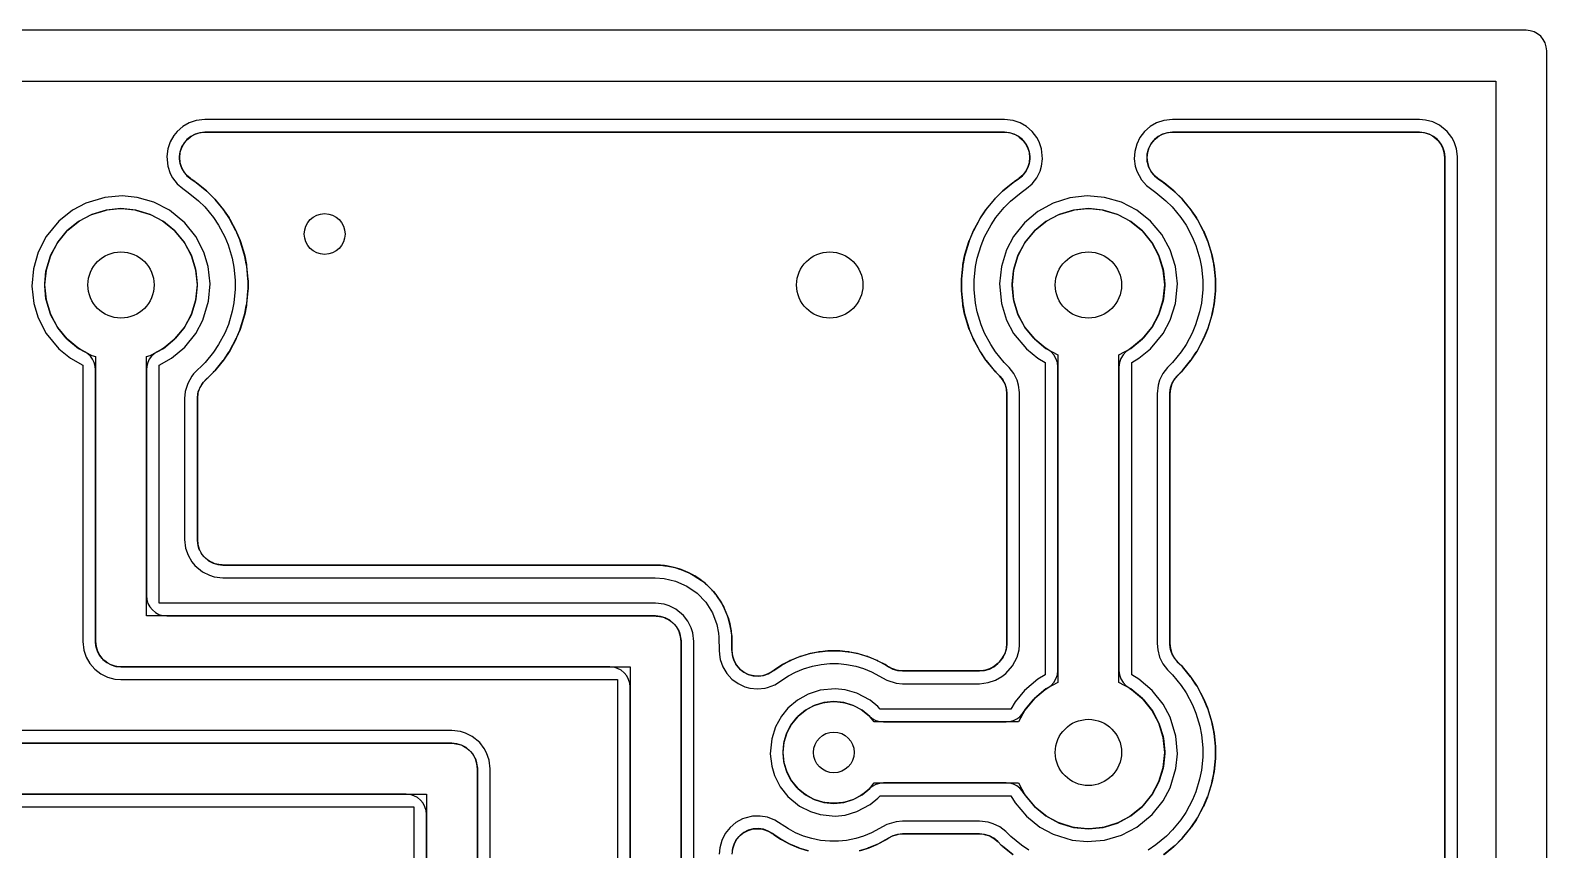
# Model space of a CAD drawing. Header units: millimetres. Extents: x -1 to 492, y -11 to 96.
# Drawn here: x 115.22 to 145, y 78.91 to 95 of the extents above; entities that cross this region are included whole.
import ezdxf

# ---------------------------------------------------------------- set-up
doc = ezdxf.new("R2010")
doc.units = ezdxf.units.MM
for name, color, linetype in [('CLEAR_POCKET', 8, 'CONTINUOUS'), ('COPPER_REF', 9, 'CONTINUOUS'), ('DRILL_0P8', 5, 'CONTINUOUS'), ('DRILL_1P3', 5, 'CONTINUOUS'), ('ISO_CENTER', 1, 'CONTINUOUS'), ('OUTLINE', 7, 'CONTINUOUS')]:
    doc.layers.add(name, color=color, linetype=linetype)

msp = doc.modelspace()

# ---------------------------------------------------------------- linework, layer by layer
at = {"layer": 'CLEAR_POCKET'}
for points in [[(-0.6, -1), (144.6, -1), (144.678, -0.992), (144.753, -0.97), (144.822, -0.933), (144.883, -0.883), (144.933, -0.822), (144.97, -0.753), (144.992, -0.678), (145, -0.6), (145, 94.6), (144.992, 94.678), (144.97, 94.753), (144.933, 94.822), (144.883, 94.883), (144.822, 94.933), (144.753, 94.97), (144.678, 94.992), (144.6, 95), (36.59, 95)], [(137.485, 78.814), (137.678, 78.972), (137.693, 78.985), (137.696, 78.988), (137.711, 79.002), (137.818, 79.109), (137.832, 79.124), (137.835, 79.127), (137.848, 79.142), (138.006, 79.335), (138.018, 79.351), (138.021, 79.355), (138.032, 79.371), (138.117, 79.497), (138.127, 79.513), (138.13, 79.518), (138.14, 79.535), (138.257, 79.755), (138.266, 79.773), (138.268, 79.777), (138.276, 79.795), (138.334, 79.935), (138.341, 79.954), (138.343, 79.958), (138.349, 79.977), (138.422, 80.216), (138.427, 80.235), (138.428, 80.24), (138.432, 80.259), (138.462, 80.408), (138.465, 80.427), (138.466, 80.432), (138.469, 80.451), (138.493, 80.7), (138.494, 80.72), (138.495, 80.724), (138.495, 80.744), (138.495, 80.896), (138.495, 80.916), (138.494, 80.92), (138.493, 80.94), (138.469, 81.189), (138.466, 81.208), (138.465, 81.213), (138.462, 81.232), (138.432, 81.381), (138.428, 81.4), (138.427, 81.405), (138.422, 81.424), (138.349, 81.663), (138.343, 81.682), (138.341, 81.686), (138.334, 81.705), (138.276, 81.845), (138.268, 81.863), (138.266, 81.867), (138.257, 81.885), (138.14, 82.105), (138.13, 82.122), (138.127, 82.127), (138.117, 82.143), (138.032, 82.269), (138.021, 82.285), (138.018, 82.289), (138.006, 82.305), (137.848, 82.498), (137.835, 82.513), (137.832, 82.516), (137.818, 82.531), (137.753, 82.595), (137.74, 82.61), (137.697, 82.663), (137.675, 82.695), (137.647, 82.747), (137.632, 82.783), (137.615, 82.839), (137.608, 82.878), (137.601, 82.946), (137.6, 82.966), (137.6, 87.854), (137.601, 87.874), (137.608, 87.942), (137.615, 87.981), (137.632, 88.037), (137.647, 88.073), (137.675, 88.125), (137.697, 88.157), (137.74, 88.21), (137.753, 88.225), (137.818, 88.289), (137.832, 88.304), (137.835, 88.307), (137.848, 88.322), (138.006, 88.515), (138.018, 88.531), (138.021, 88.535), (138.032, 88.551), (138.117, 88.677), (138.127, 88.693), (138.13, 88.698), (138.14, 88.715), (138.257, 88.935), (138.266, 88.953), (138.268, 88.957), (138.276, 88.975), (138.334, 89.115), (138.341, 89.134), (138.343, 89.138), (138.349, 89.157), (138.422, 89.396), (138.427, 89.415), (138.428, 89.42), (138.432, 89.439), (138.462, 89.588), (138.465, 89.607), (138.466, 89.612), (138.469, 89.631), (138.493, 89.88), (138.494, 89.9), (138.495, 89.904), (138.495, 89.924), (138.495, 90.076), (138.495, 90.096), (138.494, 90.1), (138.493, 90.12), (138.469, 90.369), (138.466, 90.388), (138.465, 90.393), (138.462, 90.412), (138.432, 90.561), (138.428, 90.58), (138.427, 90.585), (138.422, 90.604), (138.349, 90.843), (138.343, 90.862), (138.341, 90.866), (138.334, 90.885), (138.276, 91.025), (138.268, 91.043), (138.266, 91.047), (138.257, 91.065), (138.14, 91.285), (138.13, 91.302), (138.127, 91.307), (138.117, 91.323), (138.032, 91.449), (138.021, 91.465), (138.018, 91.469), (138.006, 91.485), (137.848, 91.678), (137.835, 91.693), (137.832, 91.696), (137.818, 91.711), (137.711, 91.818), (137.696, 91.832), (137.693, 91.835), (137.678, 91.848), (137.485, 92.006), (137.469, 92.018), (137.465, 92.021), (137.449, 92.032), (137.38, 92.079), (137.364, 92.09), (137.311, 92.134), (137.284, 92.162), (137.246, 92.207), (137.225, 92.24), (137.197, 92.291), (137.182, 92.327), (137.165, 92.384), (137.157, 92.422), (137.152, 92.48), (137.152, 92.52), (137.157, 92.578), (137.165, 92.616), (137.182, 92.673), (137.197, 92.709), (137.225, 92.76), (137.246, 92.793), (137.284, 92.838), (137.311, 92.866), (137.357, 92.903), (137.389, 92.925), (137.441, 92.953), (137.477, 92.968), (137.533, 92.985), (137.572, 92.992), (137.64, 92.999), (137.659, 93), (142.49, 93), (142.51, 92.999), (142.578, 92.992), (142.616, 92.985), (142.673, 92.968), (142.709, 92.953), (142.76, 92.925), (142.793, 92.903), (142.838, 92.866), (142.866, 92.838), (142.903, 92.793), (142.925, 92.76), (142.953, 92.709), (142.968, 92.673), (142.985, 92.616), (142.992, 92.578), (142.999, 92.51), (143, 92.49), (143, 1.51)], [(127, 71.921), (127, 82.1), (126.992, 82.178), (126.97, 82.253), (126.933, 82.322), (126.883, 82.383), (126.822, 82.433), (126.753, 82.47), (126.678, 82.492), (126.6, 82.5), (117.01, 82.5), (116.99, 82.501), (116.922, 82.508), (116.884, 82.515), (116.827, 82.532), (116.791, 82.547), (116.74, 82.575), (116.707, 82.597), (116.662, 82.634), (116.634, 82.662), (116.597, 82.707), (116.575, 82.74), (116.547, 82.791), (116.532, 82.827), (116.515, 82.884), (116.508, 82.922), (116.501, 82.99), (116.5, 83.01), (116.5, 88.335), (116.494, 88.406), (116.474, 88.476), (116.443, 88.541), (116.401, 88.599), (116.349, 88.648), (116.289, 88.688), (116.184, 88.744), (116.151, 88.765), (115.955, 88.927), (115.927, 88.955), (115.765, 89.151), (115.744, 89.184), (115.623, 89.409), (115.608, 89.445), (115.535, 89.689), (115.527, 89.727), (115.502, 89.98), (115.502, 90.02), (115.527, 90.273), (115.535, 90.311), (115.608, 90.555), (115.623, 90.591), (115.744, 90.816), (115.765, 90.849), (115.927, 91.045), (115.955, 91.073), (116.151, 91.235), (116.184, 91.256), (116.409, 91.377), (116.445, 91.392), (116.689, 91.465), (116.727, 91.473), (116.98, 91.498), (117.02, 91.498), (117.273, 91.473), (117.311, 91.465), (117.555, 91.392), (117.591, 91.377), (117.816, 91.256), (117.849, 91.235), (118.045, 91.073), (118.073, 91.045), (118.235, 90.849), (118.256, 90.816), (118.377, 90.591), (118.392, 90.555), (118.465, 90.311), (118.473, 90.273), (118.498, 90.02), (118.498, 89.98), (118.473, 89.727), (118.465, 89.689), (118.392, 89.445), (118.377, 89.409), (118.256, 89.184), (118.235, 89.151), (118.073, 88.955), (118.045, 88.927), (117.849, 88.765), (117.816, 88.744), (117.711, 88.688), (117.651, 88.648), (117.599, 88.599), (117.557, 88.541), (117.526, 88.476), (117.506, 88.406), (117.5, 88.335), (117.5, 83.9), (117.508, 83.822), (117.53, 83.747), (117.567, 83.678), (117.617, 83.617), (117.678, 83.567), (117.747, 83.53), (117.822, 83.508), (117.9, 83.5), (127.49, 83.5), (127.51, 83.499), (127.578, 83.492), (127.616, 83.485), (127.673, 83.468), (127.709, 83.453), (127.76, 83.425), (127.793, 83.403), (127.838, 83.366), (127.866, 83.338), (127.903, 83.293), (127.925, 83.26), (127.953, 83.209), (127.968, 83.173), (127.985, 83.116), (127.992, 83.078), (127.999, 83.01), (128, 82.99), (128, 71.56)], [(112.82, 81), (123.49, 81), (123.51, 80.999), (123.578, 80.992), (123.616, 80.985), (123.673, 80.968), (123.709, 80.953), (123.76, 80.925), (123.793, 80.903), (123.838, 80.866), (123.866, 80.838), (123.903, 80.793), (123.925, 80.76), (123.953, 80.709), (123.968, 80.673), (123.985, 80.616), (123.992, 80.578), (123.999, 80.51), (124, 80.49), (124, 66.48)], [(123, 66.953), (123, 79.6), (122.992, 79.678), (122.97, 79.753), (122.933, 79.822), (122.883, 79.883), (122.822, 79.933), (122.753, 79.97), (122.678, 79.992), (122.6, 80), (111.93, 80)], [(129.008, 78.903), (129.016, 78.943), (129.034, 79), (129.049, 79.037), (129.078, 79.089), (129.101, 79.122), (129.14, 79.168), (129.169, 79.196), (129.216, 79.233), (129.25, 79.255), (129.303, 79.282), (129.34, 79.296), (129.398, 79.312), (129.438, 79.318), (129.498, 79.322), (129.538, 79.321), (129.597, 79.313), (129.636, 79.303), (129.693, 79.283), (129.729, 79.266), (129.789, 79.23), (129.806, 79.219), (129.812, 79.215), (129.828, 79.203), (129.955, 79.119), (129.971, 79.108), (129.975, 79.106), (129.993, 79.096), (130.126, 79.025), (130.144, 79.016), (130.148, 79.014), (130.166, 79.006), (130.307, 78.948), (130.325, 78.941), (130.33, 78.939), (130.348, 78.933), (130.493, 78.889)], [(131.507, 78.889), (131.652, 78.933), (131.67, 78.939), (131.675, 78.941), (131.693, 78.948), (131.834, 79.006), (131.852, 79.014), (131.856, 79.016), (131.874, 79.025), (132.007, 79.096), (132.025, 79.106), (132.029, 79.108), (132.045, 79.119), (132.062, 79.13), (132.079, 79.14), (132.14, 79.173), (132.176, 79.188), (132.232, 79.205), (132.27, 79.212), (132.339, 79.219), (132.358, 79.22), (133.854, 79.22), (133.874, 79.219), (133.942, 79.212), (133.981, 79.205), (134.037, 79.188), (134.073, 79.173), (134.125, 79.145), (134.157, 79.123), (134.21, 79.08), (134.225, 79.067), (134.289, 79.002), (134.304, 78.988), (134.307, 78.985), (134.322, 78.972), (134.515, 78.814)]]:
    msp.add_lwpolyline(points, dxfattribs=at)
for points in [[(134.775, 92.76), (134.803, 92.709), (134.818, 92.673), (134.835, 92.616), (134.843, 92.578), (134.848, 92.52), (134.848, 92.48), (134.843, 92.422), (134.835, 92.384), (134.818, 92.327), (134.803, 92.291), (134.775, 92.24), (134.754, 92.207), (134.716, 92.162), (134.689, 92.134), (134.636, 92.09), (134.62, 92.079), (134.551, 92.032), (134.535, 92.021), (134.531, 92.018), (134.515, 92.006), (134.322, 91.848), (134.307, 91.835), (134.304, 91.832), (134.289, 91.818), (134.182, 91.711), (134.168, 91.696), (134.165, 91.693), (134.152, 91.678), (133.994, 91.485), (133.982, 91.469), (133.979, 91.465), (133.968, 91.449), (133.883, 91.323), (133.873, 91.307), (133.87, 91.302), (133.86, 91.285), (133.743, 91.065), (133.734, 91.047), (133.732, 91.043), (133.724, 91.025), (133.666, 90.885), (133.659, 90.866), (133.657, 90.862), (133.651, 90.843), (133.578, 90.604), (133.573, 90.585), (133.572, 90.58), (133.568, 90.561), (133.538, 90.412), (133.535, 90.393), (133.534, 90.388), (133.531, 90.369), (133.507, 90.12), (133.506, 90.1), (133.505, 90.096), (133.505, 90.076), (133.505, 89.924), (133.505, 89.904), (133.506, 89.9), (133.507, 89.88), (133.531, 89.631), (133.534, 89.612), (133.535, 89.607), (133.538, 89.588), (133.568, 89.439), (133.572, 89.42), (133.573, 89.415), (133.578, 89.396), (133.651, 89.157), (133.657, 89.138), (133.659, 89.134), (133.666, 89.115), (133.724, 88.975), (133.732, 88.957), (133.734, 88.953), (133.743, 88.935), (133.86, 88.715), (133.87, 88.698), (133.873, 88.693), (133.883, 88.677), (133.968, 88.551), (133.979, 88.535), (133.982, 88.531), (133.994, 88.515), (134.152, 88.322), (134.165, 88.307), (134.168, 88.304), (134.182, 88.289), (134.247, 88.225), (134.26, 88.21), (134.303, 88.157), (134.325, 88.125), (134.353, 88.073), (134.368, 88.037), (134.385, 87.981), (134.392, 87.942), (134.399, 87.874), (134.4, 87.854), (134.4, 82.966), (134.399, 82.946), (134.392, 82.878), (134.385, 82.839), (134.368, 82.783), (134.353, 82.747), (134.325, 82.695), (134.303, 82.663), (134.26, 82.61), (134.247, 82.595), (134.225, 82.573), (134.21, 82.56), (134.157, 82.517), (134.125, 82.495), (134.073, 82.467), (134.037, 82.452), (133.981, 82.435), (133.942, 82.428), (133.874, 82.421), (133.854, 82.42), (132.358, 82.42), (132.339, 82.421), (132.27, 82.428), (132.232, 82.435), (132.176, 82.452), (132.14, 82.467), (132.079, 82.5), (132.062, 82.51), (132.045, 82.521), (132.029, 82.532), (132.025, 82.534), (132.007, 82.544), (131.874, 82.615), (131.856, 82.624), (131.852, 82.626), (131.834, 82.634), (131.693, 82.692), (131.675, 82.699), (131.67, 82.701), (131.652, 82.707), (131.507, 82.751), (131.488, 82.757), (131.483, 82.758), (131.464, 82.762), (131.315, 82.792), (131.295, 82.795), (131.291, 82.796), (131.271, 82.798), (131.12, 82.813), (131.1, 82.814), (131.096, 82.815), (131.076, 82.815), (130.924, 82.815), (130.904, 82.815), (130.9, 82.814), (130.88, 82.813), (130.729, 82.798), (130.709, 82.796), (130.705, 82.795), (130.685, 82.792), (130.536, 82.762), (130.517, 82.758), (130.512, 82.757), (130.493, 82.751), (130.348, 82.707), (130.33, 82.701), (130.325, 82.699), (130.307, 82.692), (130.166, 82.634), (130.148, 82.626), (130.144, 82.624), (130.126, 82.615), (129.993, 82.544), (129.975, 82.534), (129.971, 82.532), (129.955, 82.521), (129.828, 82.437), (129.812, 82.425), (129.806, 82.421), (129.789, 82.41), (129.729, 82.374), (129.693, 82.357), (129.636, 82.337), (129.597, 82.327), (129.538, 82.319), (129.498, 82.318), (129.438, 82.322), (129.398, 82.328), (129.34, 82.344), (129.303, 82.358), (129.25, 82.385), (129.216, 82.407), (129.169, 82.444), (129.14, 82.472), (129.101, 82.518), (129.078, 82.551), (129.049, 82.603), (129.034, 82.64), (129.016, 82.697), (129.008, 82.737), (129.001, 82.806), (129, 82.826), (129, 82.989), (129, 82.999), (129, 83.001), (128.999, 83.011), (128.996, 83.087), (128.995, 83.097), (128.995, 83.099), (128.994, 83.109), (128.988, 83.174), (128.985, 83.193), (128.985, 83.198), (128.981, 83.217), (128.952, 83.366), (128.947, 83.385), (128.946, 83.39), (128.941, 83.409), (128.925, 83.46), (128.919, 83.479), (128.917, 83.484), (128.91, 83.502), (128.852, 83.642), (128.844, 83.66), (128.842, 83.665), (128.833, 83.682), (128.808, 83.73), (128.798, 83.747), (128.796, 83.751), (128.785, 83.768), (128.701, 83.894), (128.69, 83.91), (128.687, 83.914), (128.675, 83.929), (128.641, 83.971), (128.628, 83.986), (128.624, 83.989), (128.611, 84.004), (128.504, 84.111), (128.489, 84.124), (128.486, 84.128), (128.471, 84.141), (128.429, 84.175), (128.414, 84.187), (128.41, 84.19), (128.394, 84.201), (128.268, 84.285), (128.251, 84.296), (128.247, 84.298), (128.23, 84.308), (128.182, 84.333), (128.165, 84.342), (128.16, 84.344), (128.142, 84.352), (128.002, 84.41), (127.984, 84.417), (127.979, 84.419), (127.96, 84.425), (127.909, 84.441), (127.89, 84.446), (127.885, 84.447), (127.866, 84.452), (127.717, 84.481), (127.698, 84.485), (127.693, 84.485), (127.674, 84.488), (127.609, 84.494), (127.599, 84.495), (127.597, 84.495), (127.587, 84.496), (127.511, 84.499), (127.501, 84.5), (127.499, 84.5), (127.489, 84.5), (119.01, 84.5), (118.99, 84.501), (118.922, 84.508), (118.884, 84.515), (118.827, 84.532), (118.791, 84.547), (118.74, 84.575), (118.707, 84.597), (118.662, 84.634), (118.634, 84.662), (118.597, 84.707), (118.575, 84.74), (118.547, 84.791), (118.532, 84.827), (118.515, 84.884), (118.508, 84.922), (118.501, 84.99), (118.5, 85.01), (118.5, 87.759), (118.501, 87.781), (118.51, 87.857), (118.519, 87.9), (118.541, 87.963), (118.56, 88.002), (118.594, 88.059), (118.621, 88.093), (118.678, 88.151), (118.688, 88.161), (118.695, 88.168), (118.712, 88.183), (118.818, 88.289), (118.832, 88.304), (118.835, 88.307), (118.848, 88.322), (119.006, 88.515), (119.018, 88.531), (119.021, 88.535), (119.032, 88.551), (119.117, 88.677), (119.127, 88.693), (119.13, 88.698), (119.14, 88.715), (119.257, 88.935), (119.266, 88.953), (119.268, 88.957), (119.276, 88.975), (119.334, 89.115), (119.341, 89.134), (119.343, 89.138), (119.349, 89.157), (119.422, 89.396), (119.427, 89.415), (119.428, 89.42), (119.432, 89.439), (119.462, 89.588), (119.465, 89.607), (119.466, 89.612), (119.469, 89.631), (119.493, 89.88), (119.494, 89.9), (119.495, 89.904), (119.495, 89.924), (119.495, 90.076), (119.495, 90.096), (119.494, 90.1), (119.493, 90.12), (119.469, 90.369), (119.466, 90.388), (119.465, 90.393), (119.462, 90.412), (119.432, 90.561), (119.428, 90.58), (119.427, 90.585), (119.422, 90.604), (119.349, 90.843), (119.343, 90.862), (119.341, 90.866), (119.334, 90.885), (119.276, 91.025), (119.268, 91.043), (119.266, 91.047), (119.257, 91.065), (119.14, 91.285), (119.13, 91.302), (119.127, 91.307), (119.117, 91.323), (119.032, 91.449), (119.021, 91.465), (119.018, 91.469), (119.006, 91.485), (118.848, 91.678), (118.835, 91.693), (118.832, 91.696), (118.818, 91.711), (118.711, 91.818), (118.696, 91.832), (118.693, 91.835), (118.678, 91.848), (118.485, 92.006), (118.469, 92.018), (118.465, 92.021), (118.449, 92.032), (118.38, 92.079), (118.364, 92.09), (118.311, 92.134), (118.284, 92.162), (118.246, 92.207), (118.225, 92.24), (118.197, 92.291), (118.182, 92.327), (118.165, 92.384), (118.157, 92.422), (118.152, 92.48), (118.152, 92.52), (118.157, 92.578), (118.165, 92.616), (118.182, 92.673), (118.197, 92.709), (118.225, 92.76), (118.246, 92.793), (118.284, 92.838), (118.311, 92.866), (118.357, 92.903), (118.389, 92.925), (118.441, 92.953), (118.477, 92.968), (118.533, 92.985), (118.572, 92.992), (118.64, 92.999), (118.659, 93), (134.341, 93), (134.36, 92.999), (134.428, 92.992), (134.467, 92.985), (134.523, 92.968), (134.559, 92.953), (134.611, 92.925), (134.643, 92.903), (134.689, 92.866), (134.716, 92.838), (134.754, 92.793)], [(135.98, 79.322), (135.727, 79.347), (135.689, 79.355), (135.445, 79.428), (135.409, 79.443), (135.184, 79.564), (135.151, 79.585), (134.955, 79.747), (134.927, 79.775), (134.765, 79.971), (134.744, 80.004), (134.741, 80.009), (134.702, 80.069), (134.652, 80.121), (134.594, 80.163), (134.529, 80.194), (134.46, 80.214), (134.388, 80.22), (131.977, 80.22), (131.899, 80.212), (131.824, 80.19), (131.755, 80.153), (131.694, 80.103), (131.692, 80.1), (131.571, 80.001), (131.538, 79.979), (131.4, 79.905), (131.364, 79.89), (131.214, 79.845), (131.176, 79.837), (131.02, 79.822), (130.98, 79.822), (130.824, 79.837), (130.786, 79.845), (130.636, 79.89), (130.6, 79.905), (130.462, 79.979), (130.429, 80.001), (130.308, 80.1), (130.28, 80.128), (130.181, 80.249), (130.159, 80.282), (130.085, 80.42), (130.07, 80.456), (130.025, 80.606), (130.017, 80.644), (130.002, 80.8), (130.002, 80.84), (130.017, 80.996), (130.025, 81.034), (130.07, 81.184), (130.085, 81.22), (130.159, 81.358), (130.181, 81.391), (130.28, 81.512), (130.308, 81.54), (130.429, 81.639), (130.462, 81.661), (130.6, 81.735), (130.636, 81.75), (130.786, 81.795), (130.824, 81.803), (130.98, 81.818), (131.02, 81.818), (131.176, 81.803), (131.214, 81.795), (131.364, 81.75), (131.4, 81.735), (131.538, 81.661), (131.571, 81.639), (131.692, 81.54), (131.694, 81.537), (131.755, 81.487), (131.824, 81.45), (131.899, 81.428), (131.977, 81.42), (134.388, 81.42), (134.46, 81.426), (134.529, 81.446), (134.594, 81.477), (134.652, 81.519), (134.702, 81.571), (134.741, 81.631), (134.744, 81.636), (134.765, 81.669), (134.927, 81.865), (134.955, 81.893), (135.151, 82.055), (135.184, 82.076), (135.189, 82.079), (135.26, 82.128), (135.319, 82.19), (135.363, 82.264), (135.391, 82.346), (135.4, 82.432), (135.4, 88.388), (135.391, 88.474), (135.363, 88.556), (135.319, 88.63), (135.26, 88.692), (135.189, 88.741), (135.184, 88.744), (135.151, 88.765), (134.955, 88.927), (134.927, 88.955), (134.765, 89.151), (134.744, 89.184), (134.623, 89.409), (134.608, 89.445), (134.535, 89.689), (134.527, 89.727), (134.502, 89.98), (134.502, 90.02), (134.527, 90.273), (134.535, 90.311), (134.608, 90.555), (134.623, 90.591), (134.744, 90.816), (134.765, 90.849), (134.927, 91.045), (134.955, 91.073), (135.151, 91.235), (135.184, 91.256), (135.409, 91.377), (135.445, 91.392), (135.689, 91.465), (135.727, 91.473), (135.98, 91.498), (136.02, 91.498), (136.273, 91.473), (136.311, 91.465), (136.555, 91.392), (136.591, 91.377), (136.816, 91.256), (136.849, 91.235), (137.045, 91.073), (137.073, 91.045), (137.235, 90.849), (137.256, 90.816), (137.377, 90.591), (137.392, 90.555), (137.465, 90.311), (137.473, 90.273), (137.498, 90.02), (137.498, 89.98), (137.473, 89.727), (137.465, 89.689), (137.392, 89.445), (137.377, 89.409), (137.256, 89.184), (137.235, 89.151), (137.073, 88.955), (137.045, 88.927), (136.849, 88.765), (136.816, 88.744), (136.811, 88.741), (136.74, 88.692), (136.681, 88.63), (136.637, 88.556), (136.609, 88.474), (136.6, 88.388), (136.6, 82.432), (136.609, 82.346), (136.637, 82.264), (136.681, 82.19), (136.74, 82.128), (136.811, 82.079), (136.816, 82.076), (136.849, 82.055), (137.045, 81.893), (137.073, 81.865), (137.235, 81.669), (137.256, 81.636), (137.377, 81.411), (137.392, 81.375), (137.465, 81.131), (137.473, 81.093), (137.498, 80.84), (137.498, 80.8), (137.473, 80.547), (137.465, 80.509), (137.392, 80.265), (137.377, 80.229), (137.256, 80.004), (137.235, 79.971), (137.073, 79.775), (137.045, 79.747), (136.849, 79.585), (136.816, 79.564), (136.591, 79.443), (136.555, 79.428), (136.311, 79.355), (136.273, 79.347), (136.02, 79.322)]]:
    msp.add_lwpolyline(points, close=True, dxfattribs=at)
at = {"layer": 'COPPER_REF'}
for points in [[(134.704, 92.854), (134.628, 92.916), (134.542, 92.962), (134.448, 92.99), (134.35, 93), (118.65, 93), (118.552, 92.99), (118.458, 92.962), (118.372, 92.916), (118.296, 92.854), (118.234, 92.778), (118.188, 92.691), (118.159, 92.598), (118.15, 92.5), (118.159, 92.402), (118.188, 92.309), (118.234, 92.222), (118.296, 92.146), (118.372, 92.084), (118.458, 92.027), (118.477, 92.012), (118.686, 91.841), (118.704, 91.825), (118.825, 91.704), (118.841, 91.686), (119.012, 91.477), (119.027, 91.458), (119.122, 91.315), (119.135, 91.294), (119.262, 91.056), (119.272, 91.034), (119.338, 90.876), (119.346, 90.853), (119.425, 90.595), (119.431, 90.571), (119.464, 90.403), (119.468, 90.378), (119.494, 90.11), (119.495, 90.086), (119.495, 89.914), (119.494, 89.89), (119.468, 89.622), (119.464, 89.597), (119.431, 89.429), (119.425, 89.405), (119.346, 89.147), (119.338, 89.124), (119.272, 88.966), (119.262, 88.944), (119.135, 88.706), (119.122, 88.685), (119.027, 88.542), (119.012, 88.523), (118.841, 88.314), (118.825, 88.296), (118.704, 88.175), (118.686, 88.159), (118.683, 88.156), (118.606, 88.077), (118.548, 87.984), (118.512, 87.879), (118.5, 87.77), (118.5, 85), (118.51, 84.902), (118.538, 84.809), (118.584, 84.722), (118.646, 84.646), (118.722, 84.584), (118.809, 84.538), (118.902, 84.51), (119, 84.5), (127.494, 84.5), (127.506, 84.5), (127.592, 84.495), (127.604, 84.495), (127.683, 84.487), (127.708, 84.483), (127.876, 84.45), (127.9, 84.444), (127.97, 84.422), (127.993, 84.414), (128.151, 84.349), (128.174, 84.338), (128.238, 84.303), (128.259, 84.291), (128.402, 84.196), (128.422, 84.181), (128.478, 84.134), (128.497, 84.118), (128.618, 83.997), (128.634, 83.978), (128.681, 83.922), (128.696, 83.902), (128.791, 83.759), (128.803, 83.738), (128.838, 83.674), (128.849, 83.651), (128.914, 83.493), (128.922, 83.47), (128.944, 83.4), (128.95, 83.376), (128.983, 83.208), (128.987, 83.183), (128.995, 83.104), (128.995, 83.092), (129, 83.006), (129, 82.994), (129, 82.816), (129.01, 82.717), (129.04, 82.621), (129.088, 82.533), (129.153, 82.456), (129.232, 82.394), (129.321, 82.349), (129.418, 82.323), (129.518, 82.317), (129.617, 82.33), (129.712, 82.363), (129.798, 82.415), (129.82, 82.431), (129.963, 82.527), (129.984, 82.539), (130.135, 82.62), (130.157, 82.63), (130.316, 82.696), (130.339, 82.704), (130.503, 82.754), (130.527, 82.76), (130.695, 82.794), (130.719, 82.797), (130.89, 82.814), (130.914, 82.815), (131.086, 82.815), (131.11, 82.814), (131.281, 82.797), (131.305, 82.794), (131.473, 82.76), (131.497, 82.754), (131.661, 82.704), (131.684, 82.696), (131.843, 82.63), (131.865, 82.62), (132.016, 82.539), (132.037, 82.527), (132.071, 82.504), (132.157, 82.458), (132.251, 82.43), (132.348, 82.42), (133.864, 82.42), (133.962, 82.43), (134.056, 82.458), (134.142, 82.504), (134.218, 82.566), (134.254, 82.602), (134.316, 82.678), (134.362, 82.764), (134.39, 82.858), (134.4, 82.956), (134.4, 87.864), (134.39, 87.962), (134.362, 88.056), (134.316, 88.142), (134.254, 88.218), (134.175, 88.296), (134.159, 88.314), (133.988, 88.523), (133.973, 88.542), (133.878, 88.685), (133.865, 88.706), (133.738, 88.944), (133.728, 88.966), (133.662, 89.124), (133.654, 89.147), (133.575, 89.405), (133.569, 89.429), (133.536, 89.597), (133.532, 89.622), (133.506, 89.89), (133.505, 89.914), (133.505, 90.086), (133.506, 90.11), (133.532, 90.378), (133.536, 90.403), (133.569, 90.571), (133.575, 90.595), (133.654, 90.853), (133.662, 90.876), (133.728, 91.034), (133.738, 91.056), (133.865, 91.294), (133.878, 91.315), (133.973, 91.458), (133.988, 91.477), (134.159, 91.686), (134.175, 91.704), (134.296, 91.825), (134.314, 91.841), (134.523, 92.012), (134.542, 92.027), (134.628, 92.084), (134.704, 92.146), (134.766, 92.222), (134.812, 92.309), (134.841, 92.402), (134.85, 92.5), (134.841, 92.598), (134.812, 92.691), (134.766, 92.778)], [(136.293, 79.349), (136.574, 79.434), (136.833, 79.573), (137.061, 79.759), (137.247, 79.987), (137.386, 80.246), (137.471, 80.527), (137.5, 80.82), (137.471, 81.113), (137.386, 81.394), (137.247, 81.653), (137.061, 81.881), (136.833, 82.067), (136.6, 82.192), (136.6, 88.628), (136.833, 88.753), (137.061, 88.939), (137.247, 89.167), (137.386, 89.426), (137.471, 89.707), (137.5, 90), (137.471, 90.293), (137.386, 90.574), (137.247, 90.833), (137.061, 91.061), (136.833, 91.247), (136.574, 91.386), (136.293, 91.471), (136, 91.5), (135.707, 91.471), (135.426, 91.386), (135.167, 91.247), (134.939, 91.061), (134.753, 90.833), (134.614, 90.574), (134.529, 90.293), (134.5, 90), (134.529, 89.707), (134.614, 89.426), (134.753, 89.167), (134.939, 88.939), (135.167, 88.753), (135.4, 88.628), (135.4, 82.192), (135.167, 82.067), (134.939, 81.881), (134.753, 81.653), (134.628, 81.42), (131.795, 81.42), (131.707, 81.527), (131.556, 81.651), (131.383, 81.744), (131.195, 81.801), (131, 81.82), (130.805, 81.801), (130.617, 81.744), (130.444, 81.651), (130.293, 81.527), (130.169, 81.376), (130.076, 81.203), (130.019, 81.015), (130, 80.82), (130.019, 80.625), (130.076, 80.437), (130.169, 80.264), (130.293, 80.113), (130.444, 79.989), (130.617, 79.896), (130.805, 79.839), (131, 79.82), (131.195, 79.839), (131.383, 79.896), (131.556, 79.989), (131.707, 80.113), (131.795, 80.22), (134.628, 80.22), (134.753, 79.987), (134.939, 79.759), (135.167, 79.573), (135.426, 79.434), (135.707, 79.349), (136, 79.32)]]:
    msp.add_lwpolyline(points, close=True, dxfattribs=at)
for points in [[(143, 1.5), (143, 92.5), (142.99, 92.598), (142.962, 92.691), (142.916, 92.778), (142.854, 92.854), (142.778, 92.916), (142.691, 92.962), (142.598, 92.99), (142.5, 93), (137.65, 93), (137.552, 92.99), (137.458, 92.962), (137.372, 92.916), (137.296, 92.854), (137.234, 92.778), (137.188, 92.691), (137.159, 92.598), (137.15, 92.5), (137.159, 92.402), (137.188, 92.309), (137.234, 92.222), (137.296, 92.146), (137.372, 92.084), (137.458, 92.027), (137.477, 92.012), (137.686, 91.841), (137.704, 91.825), (137.825, 91.704), (137.841, 91.686), (138.012, 91.477), (138.027, 91.458), (138.122, 91.315), (138.135, 91.294), (138.262, 91.056), (138.272, 91.034), (138.338, 90.876), (138.346, 90.853), (138.425, 90.595), (138.431, 90.571), (138.464, 90.403), (138.468, 90.378), (138.494, 90.11), (138.495, 90.086), (138.495, 89.914), (138.494, 89.89), (138.468, 89.622), (138.464, 89.597), (138.431, 89.429), (138.425, 89.405), (138.346, 89.147), (138.338, 89.124), (138.272, 88.966), (138.262, 88.944), (138.135, 88.706), (138.122, 88.685), (138.027, 88.542), (138.012, 88.523), (137.841, 88.314), (137.825, 88.296), (137.746, 88.218), (137.684, 88.142), (137.638, 88.056), (137.61, 87.962), (137.6, 87.864), (137.6, 82.956), (137.61, 82.858), (137.638, 82.764), (137.684, 82.678), (137.746, 82.602), (137.825, 82.524), (137.841, 82.506), (138.012, 82.297), (138.027, 82.278), (138.122, 82.135), (138.135, 82.114), (138.262, 81.876), (138.272, 81.854), (138.338, 81.696), (138.346, 81.673), (138.425, 81.415), (138.431, 81.391), (138.464, 81.223), (138.468, 81.198), (138.494, 80.93), (138.495, 80.906), (138.495, 80.734), (138.494, 80.71), (138.468, 80.442), (138.464, 80.417), (138.431, 80.249), (138.425, 80.225), (138.346, 79.967), (138.338, 79.944), (138.272, 79.786), (138.262, 79.764), (138.135, 79.526), (138.122, 79.505), (138.027, 79.362), (138.012, 79.343), (137.841, 79.134), (137.825, 79.116), (137.704, 78.995), (137.686, 78.979), (137.477, 78.808)], [(128, 71.16), (128, 83), (127.99, 83.098), (127.962, 83.191), (127.916, 83.278), (127.854, 83.354), (127.778, 83.416), (127.691, 83.462), (127.598, 83.49), (127.5, 83.5), (117.5, 83.5), (117.5, 88.592), (117.574, 88.614), (117.833, 88.753), (118.061, 88.939), (118.247, 89.167), (118.386, 89.426), (118.471, 89.707), (118.5, 90), (118.471, 90.293), (118.386, 90.574), (118.247, 90.833), (118.061, 91.061), (117.833, 91.247), (117.574, 91.386), (117.293, 91.471), (117, 91.5), (116.707, 91.471), (116.426, 91.386), (116.167, 91.247), (115.939, 91.061), (115.753, 90.833), (115.614, 90.574), (115.529, 90.293), (115.5, 90), (115.529, 89.707), (115.614, 89.426), (115.753, 89.167), (115.939, 88.939), (116.167, 88.753), (116.426, 88.614), (116.5, 88.592), (116.5, 83), (116.51, 82.902), (116.538, 82.809), (116.584, 82.722), (116.646, 82.646), (116.722, 82.584), (116.809, 82.538), (116.902, 82.51), (117, 82.5), (127, 82.5), (127, 71.16)], [(124, 66.08), (124, 80.5), (123.99, 80.598), (123.962, 80.691), (123.916, 80.778), (123.854, 80.854), (123.778, 80.916), (123.691, 80.962), (123.598, 80.99), (123.5, 81), (112.42, 81)], [(111.92, 80), (123, 80), (123, 66.08)], [(130.503, 78.886), (130.339, 78.936), (130.316, 78.944), (130.157, 79.01), (130.135, 79.02), (129.984, 79.101), (129.963, 79.113), (129.82, 79.209), (129.798, 79.225), (129.712, 79.277), (129.617, 79.31), (129.518, 79.323), (129.418, 79.317), (129.321, 79.291), (129.232, 79.246), (129.153, 79.184), (129.088, 79.107), (129.04, 79.019), (129.01, 78.923), (129, 78.824)], [(134.523, 78.808), (134.314, 78.979), (134.296, 78.995), (134.218, 79.074), (134.142, 79.136), (134.056, 79.182), (133.962, 79.21), (133.864, 79.22), (132.348, 79.22), (132.251, 79.21), (132.157, 79.182), (132.071, 79.136), (132.037, 79.113), (132.016, 79.101), (131.865, 79.02), (131.843, 79.01), (131.684, 78.944), (131.661, 78.936), (131.497, 78.886)]]:
    msp.add_lwpolyline(points, dxfattribs=at)
at = {"layer": 'DRILL_0P8'}
for centre in [(121, 91), (131, 80.82)]:
    msp.add_circle(centre, 0.4, dxfattribs=at)
at = {"layer": 'DRILL_1P3'}
for centre in [(117, 90), (130.92, 90), (136, 90), (136, 80.82)]:
    msp.add_circle(centre, 0.65, dxfattribs=at)
at = {"layer": 'ISO_CENTER'}
for points in [[(134.897, 93.012), (134.787, 93.109), (134.66, 93.182), (134.52, 93.23), (134.35, 93.25), (118.65, 93.25), (118.48, 93.23), (118.34, 93.182), (118.213, 93.109), (118.103, 93.012), (118.041, 92.936), (117.967, 92.809), (117.92, 92.67), (117.901, 92.525), (117.92, 92.33), (117.967, 92.191), (118.013, 92.104), (118.103, 91.988), (118.213, 91.891), (118.323, 91.815), (118.522, 91.652), (118.644, 91.531), (118.815, 91.323), (118.917, 91.171), (119.039, 90.944), (119.105, 90.786), (119.184, 90.528), (119.219, 90.348), (119.245, 90.092), (119.245, 89.92), (119.219, 89.652), (119.187, 89.484), (119.109, 89.226), (119.039, 89.056), (118.917, 88.829), (118.815, 88.677), (118.652, 88.478), (118.427, 88.252), (118.393, 88.209), (118.312, 88.065), (118.264, 87.907), (118.25, 87.77), (118.25, 85), (118.27, 84.83), (118.318, 84.691), (118.391, 84.564), (118.453, 84.488), (118.604, 84.364), (118.736, 84.299), (118.83, 84.27), (119, 84.25), (127.491, 84.25), (127.665, 84.237), (127.891, 84.185), (128.115, 84.086), (128.315, 83.945), (128.484, 83.768), (128.615, 83.561), (128.703, 83.333), (128.737, 83.165), (128.745, 83.083), (128.75, 82.816), (128.761, 82.692), (128.771, 82.642), (128.821, 82.501), (128.897, 82.371), (128.998, 82.26), (129.119, 82.171), (129.255, 82.108), (129.352, 82.082), (129.502, 82.067), (129.651, 82.083), (129.7, 82.094), (129.84, 82.149), (130.107, 82.322), (130.248, 82.397), (130.406, 82.463), (130.581, 82.516), (130.75, 82.549), (130.92, 82.565), (131.092, 82.565), (131.25, 82.549), (131.43, 82.513), (131.583, 82.467), (131.741, 82.402), (132.039, 82.238), (132.226, 82.181), (132.348, 82.17), (133.864, 82.17), (134.034, 82.19), (134.173, 82.238), (134.301, 82.311), (134.376, 82.373), (134.509, 82.519), (134.601, 82.692), (134.639, 82.834), (134.649, 82.931), (134.649, 87.889), (134.63, 88.034), (134.601, 88.128), (134.536, 88.26), (134.447, 88.376), (134.348, 88.478), (134.177, 88.686), (134.083, 88.829), (133.961, 89.056), (133.895, 89.214), (133.816, 89.472), (133.782, 89.64), (133.755, 89.908), (133.755, 90.092), (133.782, 90.36), (133.816, 90.528), (133.891, 90.774), (133.961, 90.944), (134.089, 91.181), (134.185, 91.323), (134.348, 91.522), (134.469, 91.644), (134.677, 91.815), (134.787, 91.891), (134.897, 91.988), (134.987, 92.104), (135.051, 92.236), (135.08, 92.33), (135.099, 92.475), (135.08, 92.67), (135.033, 92.809), (134.987, 92.896)], [(136.317, 79.1), (136.647, 79.195), (136.951, 79.352), (137.254, 79.601), (137.468, 79.869), (137.606, 80.128), (137.72, 80.503), (137.749, 80.795), (137.72, 81.137), (137.606, 81.512), (137.468, 81.771), (137.254, 82.039), (136.992, 82.26), (136.85, 82.342), (136.85, 88.478), (136.992, 88.56), (137.219, 88.746), (137.468, 89.049), (137.606, 89.308), (137.71, 89.635), (137.749, 90.025), (137.71, 90.365), (137.606, 90.692), (137.44, 90.992), (137.219, 91.254), (136.951, 91.468), (136.647, 91.625), (136.317, 91.72), (135.975, 91.749), (135.635, 91.71), (135.308, 91.606), (135.008, 91.44), (134.746, 91.219), (134.532, 90.951), (134.394, 90.692), (134.29, 90.365), (134.251, 90.025), (134.29, 89.635), (134.394, 89.308), (134.532, 89.049), (134.781, 88.746), (135.008, 88.56), (135.15, 88.478), (135.15, 82.342), (135.008, 82.26), (134.746, 82.039), (134.56, 81.812), (134.478, 81.67), (131.913, 81.67), (131.866, 81.72), (131.714, 81.845), (131.455, 81.983), (131.22, 82.05), (131.025, 82.069), (130.732, 82.04), (130.499, 81.964), (130.286, 81.845), (130.1, 81.686), (129.975, 81.534), (129.856, 81.321), (129.78, 81.088), (129.751, 80.795), (129.78, 80.552), (129.837, 80.365), (129.948, 80.147), (130.1, 79.954), (130.327, 79.768), (130.545, 79.657), (130.732, 79.6), (131.025, 79.571), (131.22, 79.59), (131.455, 79.657), (131.714, 79.795), (131.866, 79.92), (131.913, 79.97), (134.478, 79.97), (134.56, 79.828), (134.781, 79.566), (135.049, 79.352), (135.308, 79.214), (135.683, 79.1), (135.975, 79.071)]]:
    msp.add_lwpolyline(points, close=True, dxfattribs=at)
for points in [[(143.25, 1.5), (143.249, 92.525), (143.23, 92.67), (143.182, 92.809), (143.136, 92.896), (143.047, 93.012), (142.896, 93.136), (142.764, 93.201), (142.622, 93.239), (142.5, 93.25), (137.65, 93.25), (137.48, 93.23), (137.34, 93.182), (137.213, 93.109), (137.103, 93.012), (137.013, 92.896), (136.949, 92.764), (136.91, 92.622), (136.901, 92.475), (136.92, 92.33), (136.949, 92.236), (137.041, 92.064), (137.138, 91.953), (137.323, 91.815), (137.522, 91.652), (137.644, 91.531), (137.815, 91.323), (137.917, 91.171), (138.039, 90.944), (138.109, 90.774), (138.187, 90.516), (138.219, 90.348), (138.245, 90.092), (138.245, 89.908), (138.218, 89.64), (138.184, 89.472), (138.105, 89.214), (138.039, 89.056), (137.917, 88.829), (137.823, 88.686), (137.652, 88.478), (137.553, 88.376), (137.464, 88.26), (137.399, 88.128), (137.37, 88.034), (137.35, 87.864), (137.35, 82.956), (137.361, 82.834), (137.399, 82.692), (137.464, 82.56), (137.553, 82.444), (137.652, 82.342), (137.823, 82.134), (137.917, 81.991), (138.044, 81.753), (138.109, 81.594), (138.187, 81.336), (138.219, 81.168), (138.245, 80.912), (138.245, 80.728), (138.219, 80.472), (138.184, 80.292), (138.109, 80.046), (138.044, 79.887), (137.911, 79.639), (137.815, 79.497), (137.652, 79.298), (137.531, 79.176), (137.323, 79.005), (137.171, 78.903)], [(128.25, 71.41), (128.25, 83), (128.23, 83.17), (128.201, 83.264), (128.136, 83.396), (128.047, 83.512), (127.896, 83.636), (127.764, 83.701), (127.67, 83.73), (127.5, 83.75), (117.75, 83.75), (117.75, 88.425), (117.992, 88.56), (118.254, 88.781), (118.468, 89.049), (118.606, 89.308), (118.72, 89.683), (118.749, 90.025), (118.71, 90.365), (118.625, 90.647), (118.468, 90.951), (118.254, 91.219), (117.951, 91.468), (117.647, 91.625), (117.317, 91.72), (117.025, 91.749), (116.683, 91.72), (116.308, 91.606), (116.049, 91.468), (115.781, 91.254), (115.532, 90.951), (115.375, 90.647), (115.28, 90.317), (115.251, 89.975), (115.29, 89.635), (115.375, 89.353), (115.532, 89.049), (115.781, 88.746), (116.008, 88.56), (116.25, 88.425), (116.25, 83), (116.27, 82.83), (116.318, 82.691), (116.391, 82.564), (116.488, 82.453), (116.604, 82.364), (116.736, 82.299), (116.878, 82.261), (117, 82.25), (126.75, 82.25), (126.75, 71.655)], [(124.25, 66.33), (124.25, 80.5), (124.23, 80.67), (124.182, 80.809), (124.136, 80.896), (124.047, 81.012), (123.896, 81.136), (123.764, 81.201), (123.67, 81.23), (123.5, 81.25), (112.67, 81.25)], [(111.92, 79.75), (122.75, 79.75), (122.75, 66.701)], [(134.829, 78.903), (134.686, 78.997), (134.478, 79.168), (134.376, 79.267), (134.26, 79.356), (134.128, 79.421), (134.034, 79.45), (133.864, 79.47), (132.348, 79.47), (132.226, 79.459), (132.039, 79.402), (131.741, 79.238), (131.583, 79.173), (131.43, 79.127), (131.25, 79.091), (131.092, 79.075), (130.92, 79.075), (130.738, 79.093), (130.57, 79.127), (130.406, 79.177), (130.248, 79.243), (130.107, 79.318), (129.84, 79.491), (129.7, 79.546), (129.552, 79.571), (129.402, 79.566), (129.255, 79.532), (129.209, 79.514), (129.077, 79.442), (128.962, 79.345), (128.869, 79.227), (128.801, 79.093), (128.761, 78.948), (128.75, 78.824)]]:
    msp.add_lwpolyline(points, dxfattribs=at)
at = {"layer": 'OUTLINE'}
msp.add_lwpolyline([(0, 0), (0, 94), (144, 94), (144, 0)], close=True, dxfattribs=at)

doc.saveas('drawing.dxf')
